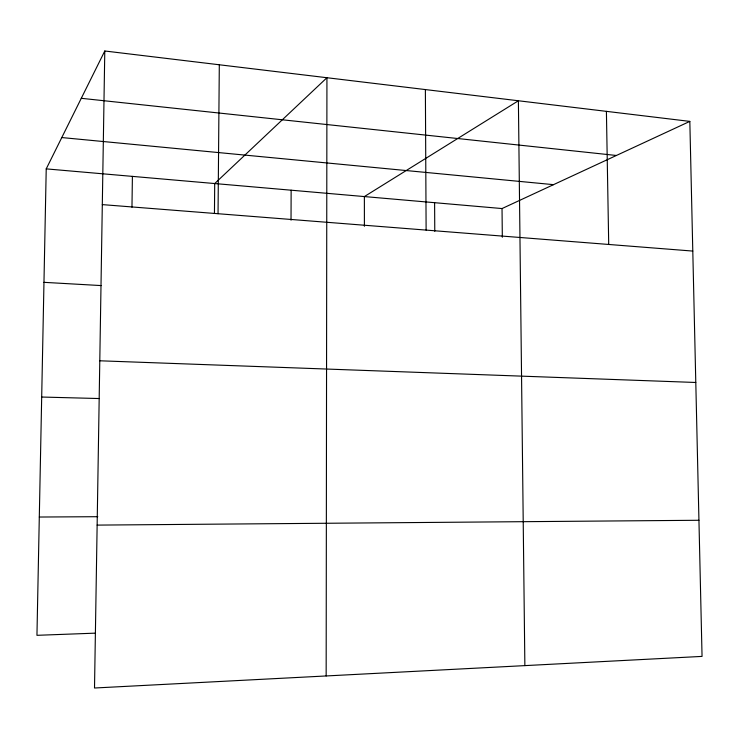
<?xml version="1.0" encoding="UTF-8"?>
<svg xmlns="http://www.w3.org/2000/svg" width="739" height="739" viewBox="0 0 739 739"><rect width="100%" height="100%" fill="white"/><g stroke="black" fill="none" stroke-linecap="round" stroke-linejoin="round"><path stroke-width="1.11" d="M326.158 675.963L326.934 77.724L214.707 183.549L214.449 213.534M291.027 220.194L291.138 190.2M218.042 213.719L219.307 64.773M131.967 207.243L132.401 176.381M104.79 50.991L94.509 688.009L702.05 656.398L689.829 121.39L104.79 50.991L46.224 168.88L36.95 635.318L95.137 633.157M46.224 168.88L502.03 208.555L689.829 121.39M97.142 525.106L698.937 520.274M39.306 517.032L97.779 516.7M41.689 397.037L99.294 398.543M99.793 360.789L695.787 382.479M43.971 282.335L101.114 285.577M102.305 204.611L692.785 251.075M61.79 137.556L553.52 184.658M81.281 98.305L616.381 155.476M606.405 111.358L608.714 244.461M524.866 665.617L518.39 100.763L364.373 196.574L364.401 226.273M502.03 208.555L502.326 237.237M434.606 202.689L434.772 231.298M425.378 89.567L426.117 230.097"/></g></svg>
